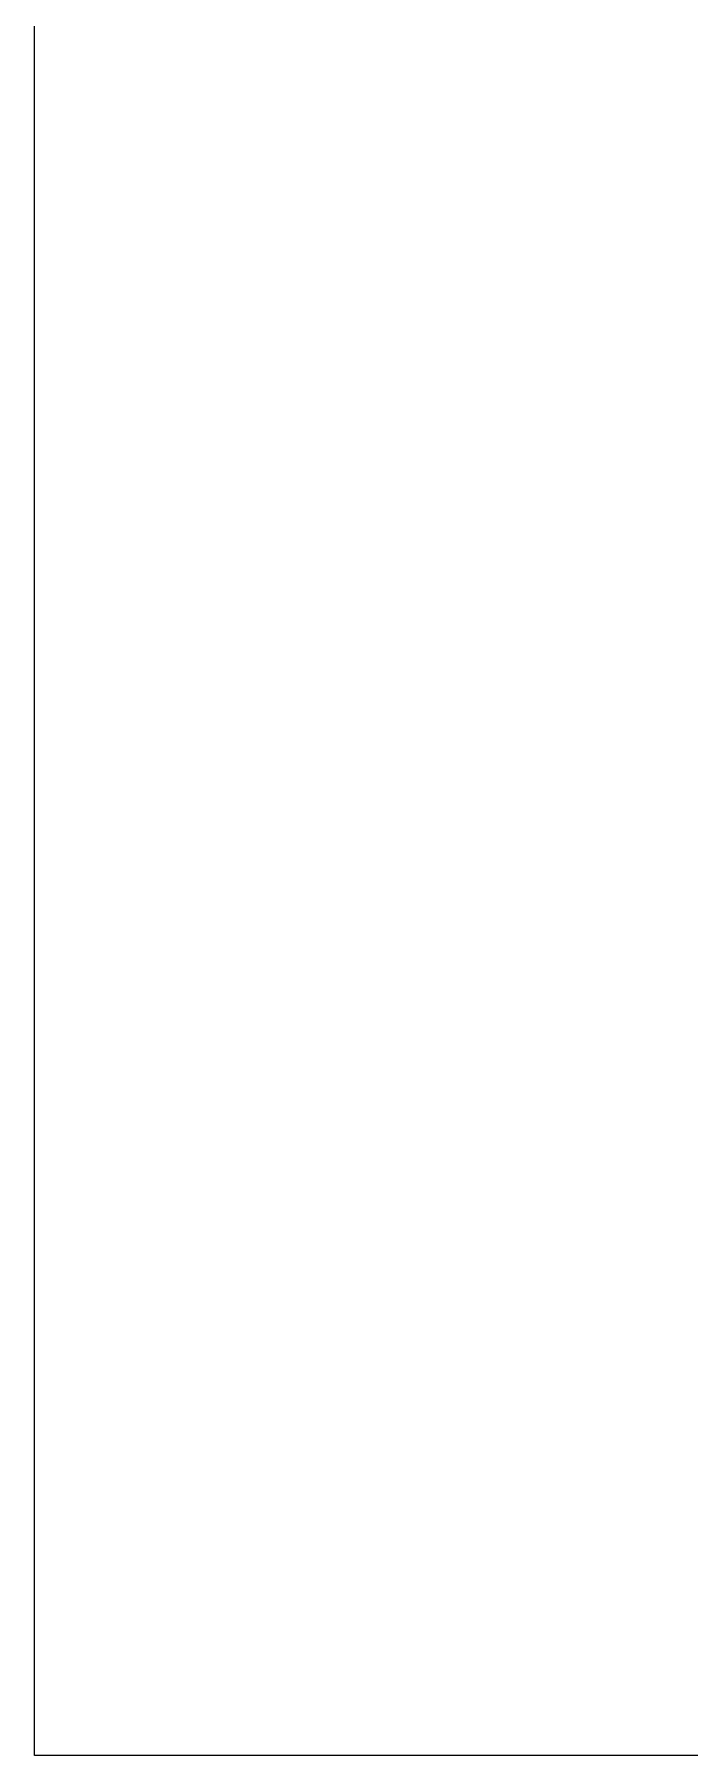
# Model space of a CAD drawing. Header units: millimetres. Extents: x -295 to 586, y 8 to 412.
# Drawn here: x 8 to 95, y 8 to 236.9 of the extents above; entities that cross this region are included whole.
import ezdxf

# ---------------------------------------------------------------- set-up
doc = ezdxf.new("R2010")
doc.units = ezdxf.units.MM
doc.layers.add('OUTLINE', color=7, linetype='Continuous', lineweight=25)

msp = doc.modelspace()

# ---------------------------------------------------------------- linework, layer by layer
at = {"layer": 'OUTLINE'}
for p, q in [((8.000000000000007, 8.000000000000007), (8.000000000000007, 412)), ((586, 8.000000000000007), (8.000000000000007, 8.000000000000007))]:
    msp.add_line(p, q, dxfattribs=at)

doc.saveas('drawing.dxf')
